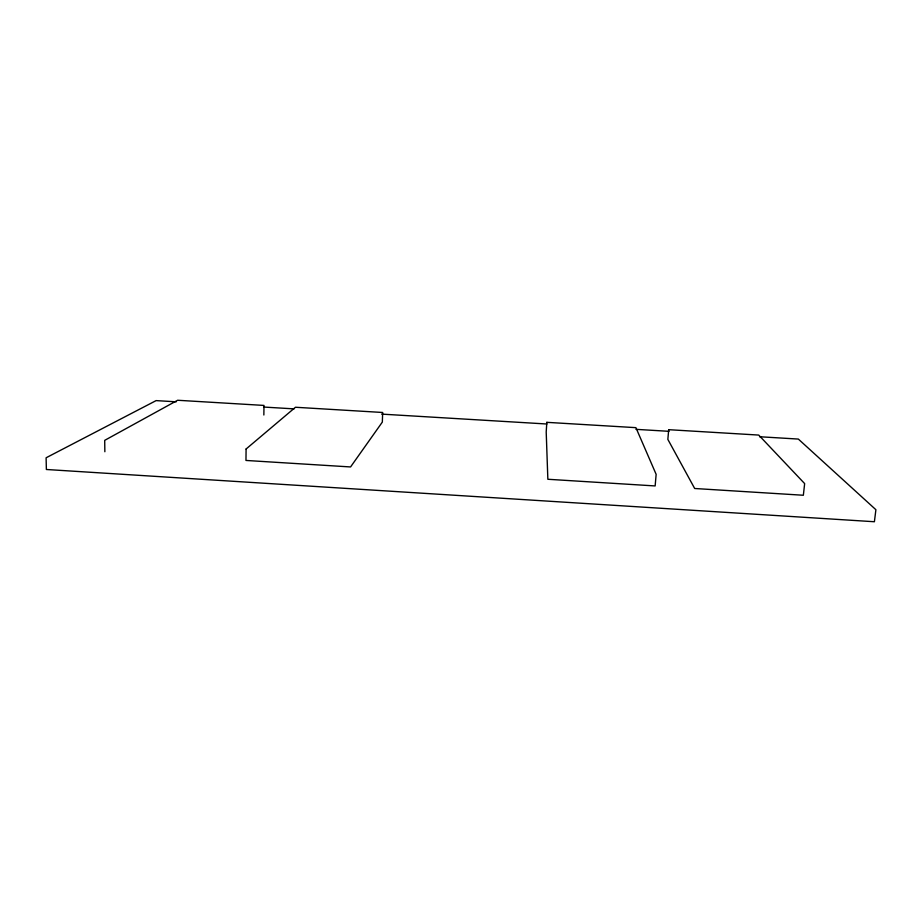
<?xml version="1.0" encoding="UTF-8"?>
<svg xmlns="http://www.w3.org/2000/svg" width="922" height="922" viewBox="0 0 922 922"><rect width="100%" height="100%" fill="white"/><g stroke="black" fill="none" stroke-linecap="round" stroke-linejoin="round"><path stroke-width="1.38" d="M263.853 415.004L263.992 405.426L177.623 400.263L104.705 440.347L104.854 451.745M176.229 401.819L156.118 400.609L46.1 457.785L46.377 469.494L874.402 521.737L875.9 509.716L798.337 439.068L759.544 436.74M263.876 407.063L294.049 408.872M381.685 414.116L546.907 424.005M635.984 429.341L669.038 431.323M246.093 449.002L245.967 460.447L350.567 466.947L382.33 422.092L382.676 412.48L295.466 407.259L246.093 449.002M546.827 422.334L546.204 431.992L547.852 479.267L655.15 485.94L656.141 474.346L635.915 427.658L546.827 422.334M668.692 429.687L667.851 439.391L694.681 488.499L803.35 495.252L804.652 483.601L758.714 435.069L668.692 429.687"/></g></svg>
